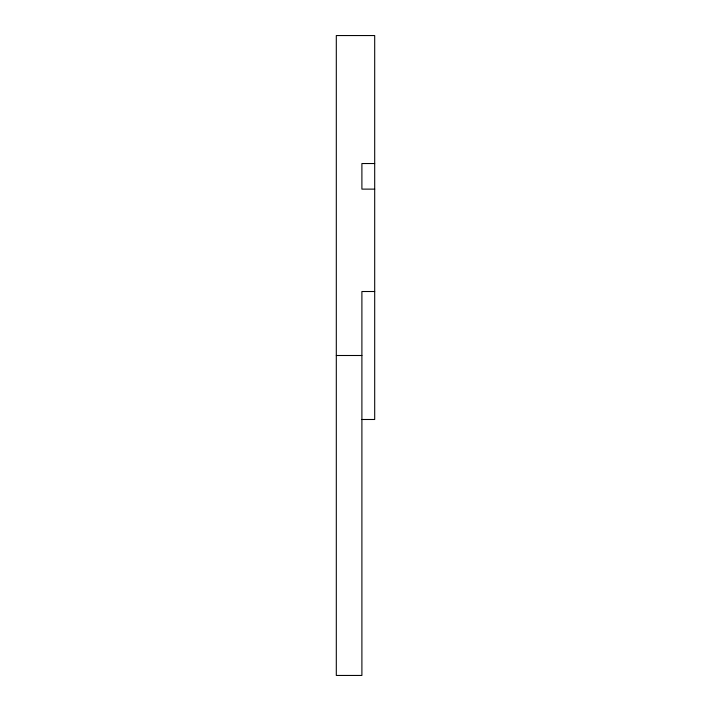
<?xml version="1.0" encoding="UTF-8"?>
<svg xmlns="http://www.w3.org/2000/svg" width="711" height="711" viewBox="0 0 711 711"><rect width="100%" height="100%" fill="white"/><g stroke="black" fill="none" stroke-linecap="round" stroke-linejoin="round"><path stroke-width="1.07" d="M374.697 163.53L361.899 163.53L361.899 189.126L374.697 189.126M374.697 291.51L361.899 291.51L361.899 675.45L336.303 675.45L336.303 35.55L374.697 35.55L374.697 419.49L361.899 419.49M336.303 355.5L361.899 355.5"/></g></svg>
